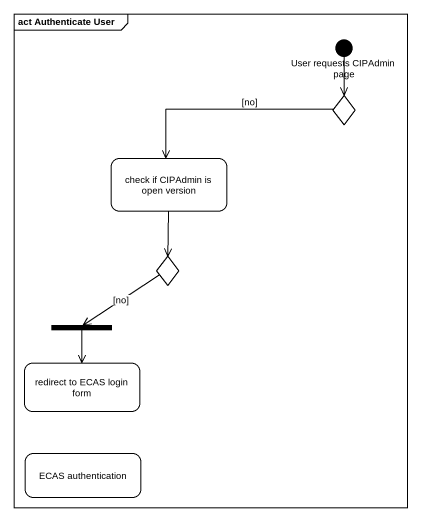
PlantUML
@startuml
mainframe act Authenticate User
hide empty description
state "User requests CIPAdmin page" as User_requests_CIPAdmin_page <<start>>
state choice1 <<choice>>
state "check if CIPAdmin is open version" as check_if_CIPAdmin_is_open
state choice2 <<choice>>
state fork1 <<fork>>
state "redirect to ECAS login form" as redirect_to_ECAS_login_form
state "ECAS authentication" as ECAS_authentication
User_requests_CIPAdmin_page --> choice1
choice1 -left-> check_if_CIPAdmin_is_open : [no]
check_if_CIPAdmin_is_open --> choice2
choice2 --> fork1 : [no]
fork1 --> redirect_to_ECAS_login_form
@enduml
